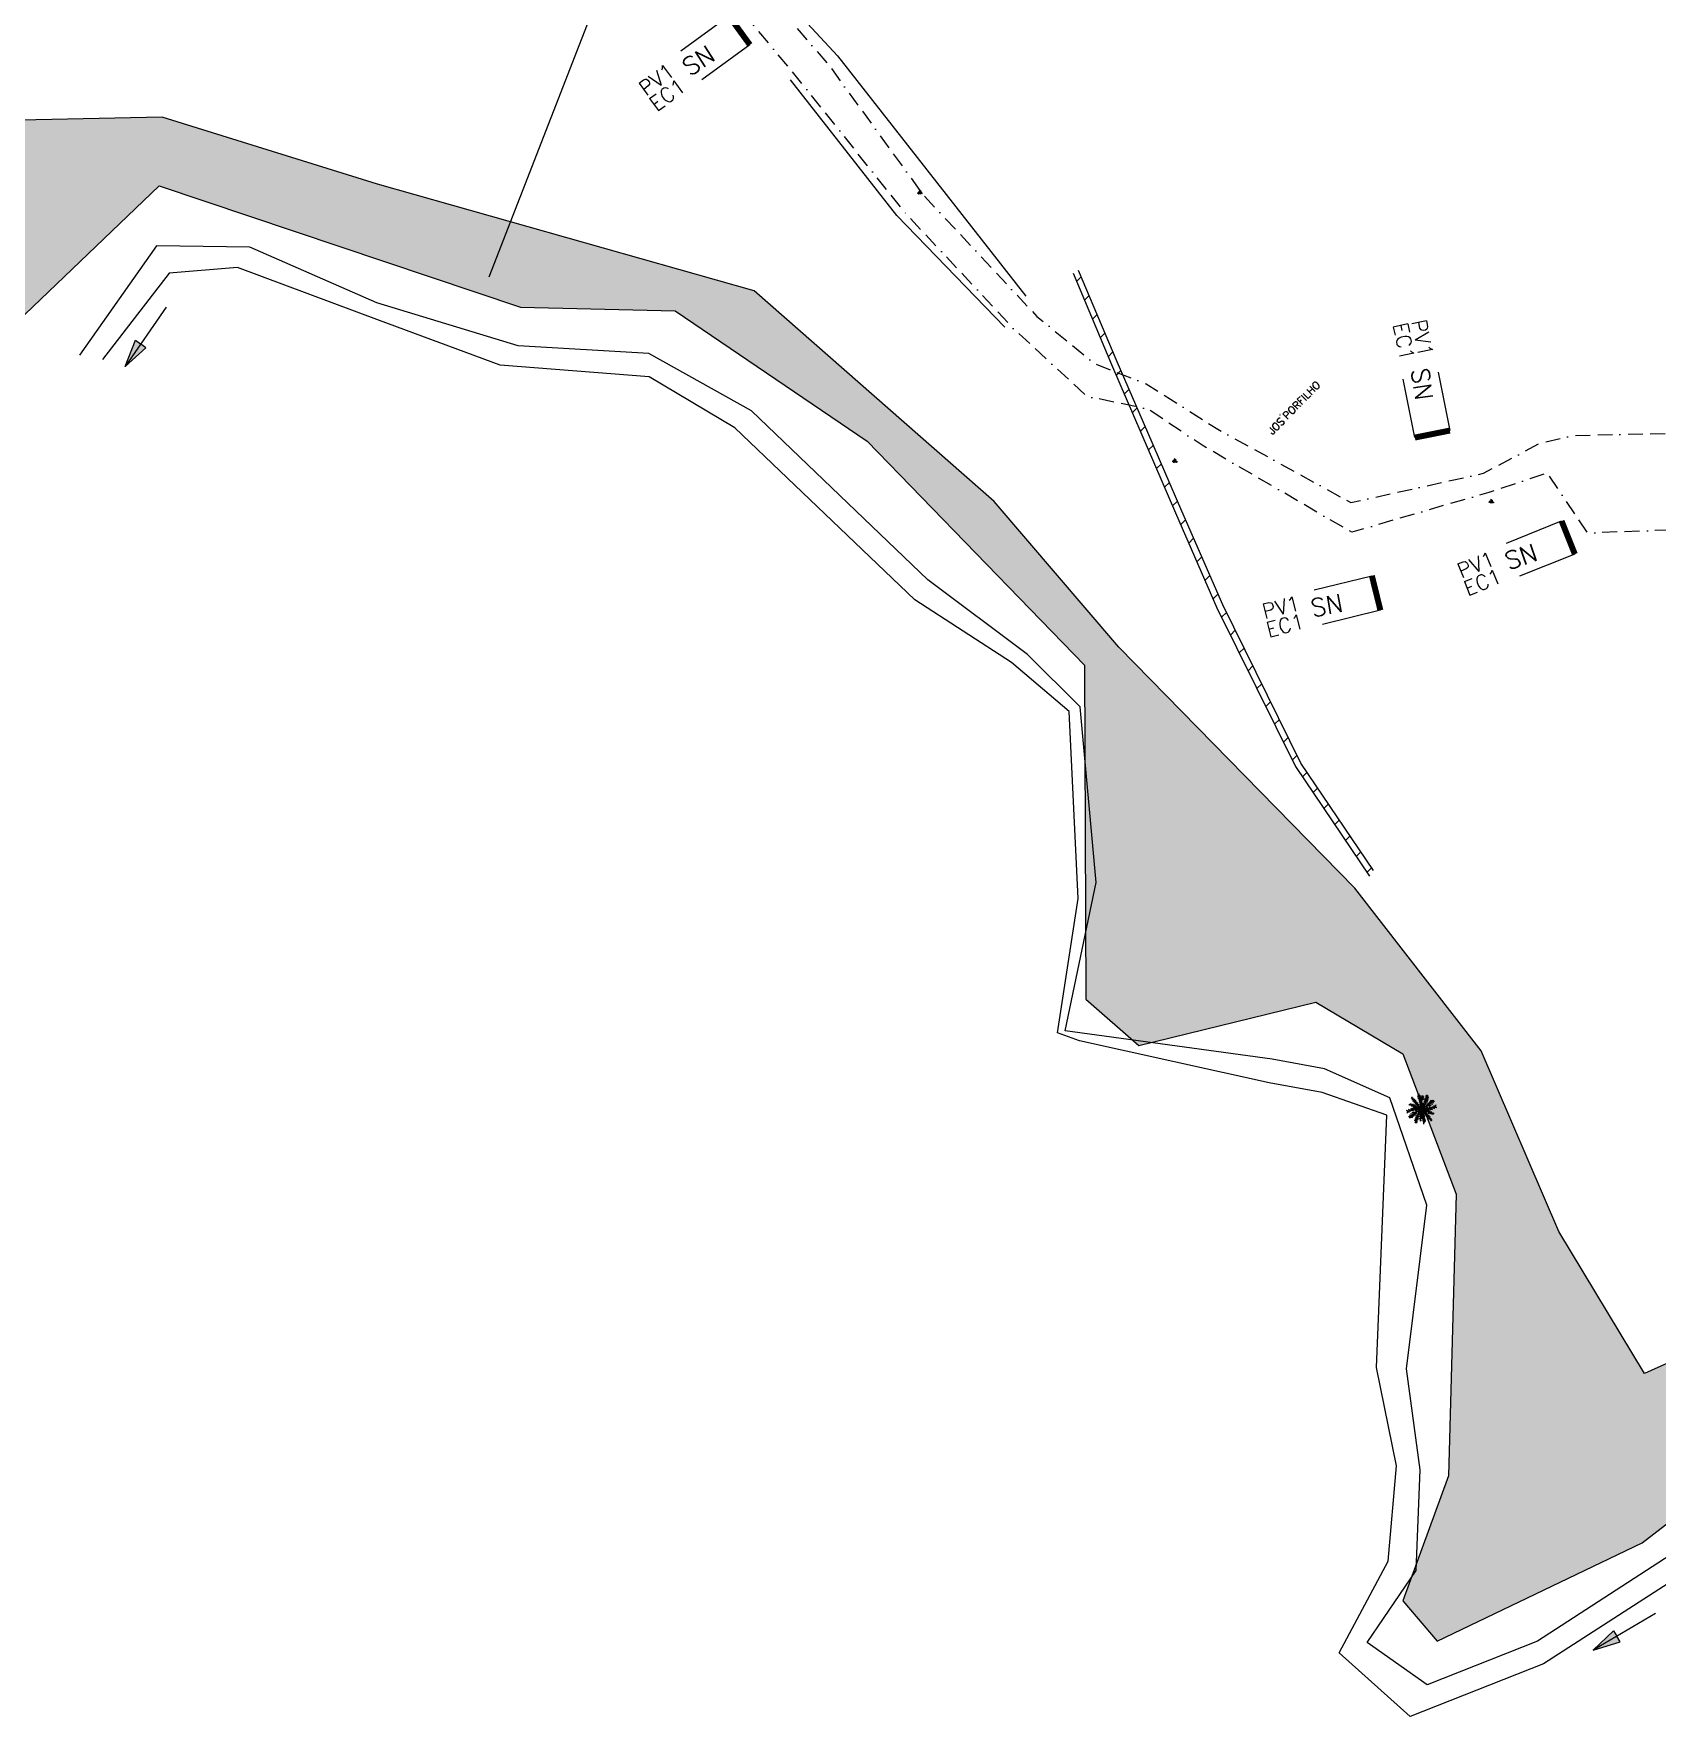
# Model space of a CAD drawing. Header units: metres. Extents: x 571679 to 576048, y 7793723 to 7796430.
# Drawn here: x 572544.6 to 572817.6, y 7794292.9 to 7794575.8 of the extents above; entities that cross this region are included whole.
import ezdxf
from ezdxf.enums import TextEntityAlignment as Align

# ---------------------------------------------------------------- set-up
doc = ezdxf.new("R2010")
doc.units = ezdxf.units.M
doc.header["$PDMODE"] = 35
doc.header["$PDSIZE"] = 0.1
doc.linetypes.add('BORDER2', pattern=[0.875, 0.25, -0.125, 0.25, -0.125, 0, -0.125])
doc.linetypes.add('CONTINUO', pattern=[0])
for name, color, linetype in [('_A', 7, 'CONTINUO'), ('TOP_CORREGO', 5, 'Continuous'), ('TOP_N° ECONOMIAS', 1, 'Continuous'), ('TOP_TEXTO_PROPRIETÁRIOS', 2, 'Continuous'), ('TOP_Trilho', 5, 'Continuous'), ('TPCDSECSI-Q', 1, 'Continuous'), ('TPCDSRUTE-Q', 2, 'BORDER2'), ('TPHIDPRCS-Q', 4, 'Continuous'), ('TPSIMB-L8', 8, 'Continuous')]:
    doc.layers.add(name, color=color, linetype=linetype)
for name, color, linetype, lineweight in [('TOP MATA CILIAR', 3, 'CERCA_DE_ARAME', 0), ('TOP_ARVORES', 8, 'Continuous', 9), ('TOP_CERCA', 1, 'CERCA_DE_ARAME', 0)]:
    doc.layers.add(name, color=color, linetype=linetype, lineweight=lineweight)
doc.styles.add('R100', font='romans.shx', dxfattribs={"height": 1.25})
doc.styles.add('SIMPLEX', font='simplex', dxfattribs={"height": 0.2})
doc.styles.get("Standard").update_dxf_attribs({"font": 'simplex.shx'})
doc.linetypes.add('CERCA1', pattern='A,2,-0.5,["X",Standard,S=0.7,R=1,X=0,Y=-0.3],-1', length=3.5)
doc.linetypes.add('CERCA_DE_ARAME', pattern='A,0.15,-0.05,["X",Standard,S=0.05,R=0,X=-0.0175,Y=-0.025],-0.05', length=0.25)

# ---------------------------------------------------------------- blocks, each defined once
blk = doc.blocks.new('A$C50B3580C')
at = {"layer": 'TOP_ARVORES', "lineweight": 0}
for p, q in [((0.71, 3.32, 754.02), (0.43, 3.25, 754.02)), ((0.89, 3.22, 754.02), (0.55, 3.12, 754.02)), ((0.81, 3.27, 754.02), (0.74, 3.47, 754.02)), ((1.06, 4.25, 754.02), (0.79, 4.4, 754.02)), ((1.17, 3.09, 754.02), (0.83, 2.98, 754.02)), ((1.21, 4.04, 754.02), (0.92, 4.11, 754.02)), ((1.02, 3.16, 754.02), (0.92, 3.43, 754.02)), ((1, 4.35, 754.02), (1, 4.58, 754.02)), ((1.43, 2.99, 754.02), (1.08, 2.88, 754.02)), ((1.42, 3.76, 754.02), (1.12, 3.84, 754.02)), ((1.14, 4.14, 754.02), (1.13, 4.43, 754.02)), ((1.25, 3.06, 754.02), (1.15, 3.36, 754.02)), ((1.61, 3.53, 754.02), (1.25, 3.61, 754.02)), ((1.68, 2.91, 754.02), (1.28, 2.79, 754.02)), ((1.35, 3.86, 754.02), (1.37, 4.27, 754.02)), ((1.57, 2.95, 754.02), (1.35, 3.28, 754.02)), ((1.87, 3.23, 754.02), (1.46, 3.34, 754.02)), ((1.54, 3.62, 754.02), (1.61, 4.11, 754.02)), ((2.04, 3.04, 754.02), (1.64, 3.1, 754.02)), ((1.83, 2.87, 754.02), (1.65, 3.1, 754.02)), ((1.76, 3.36, 754.02), (1.78, 3.82, 754.02)), ((1.92, 2.61, 754.02), (1.77, 2.88, 754.02)), ((2.21, 4.54, 754.02), (1.9, 4.68, 754.02)), ((2.29, 4.3, 754.02), (1.91, 4.45, 754.02)), ((1.99, 3.1, 754.02), (1.94, 3.61, 754.02)), ((2.12, 4.78, 754.02), (1.96, 4.85, 754.02)), ((2.38, 4.01, 754.02), (2, 4.26, 754.02)), ((2.13, 2.6, 754.02), (2, 2.91, 754.02)), ((2.25, 2.83, 754.02), (2.03, 2.83, 754.02)), ((2.45, 3.67, 754.02), (2.12, 3.98, 754.02)), ((2.14, 2.94, 754.02), (2.12, 3.38, 754.02)), ((2.48, 3.44, 754.02), (2.15, 3.72, 754.02)), ((2.17, 4.66, 754.02), (2.18, 5.07, 754.02)), ((2.5, 3.17, 754.02), (2.24, 3.43, 754.02)), ((2.25, 4.42, 754.02), (2.32, 4.87, 754.02)), ((2.36, 2.72, 754.02), (2.27, 3.12, 754.02)), ((2.32, 4.22, 754.02), (2.43, 4.64, 754.02)), ((2.39, 3.93, 754.02), (2.52, 4.35, 754.02)), ((2.63, 4.12, 754.02), (2.41, 4.57, 754.02)), ((2.47, 3.53, 754.02), (2.65, 3.85, 754.02)), ((2.49, 3.32, 754.02), (2.7, 3.64, 754.02)), ((2.65, 2.66, 754.02), (2.51, 2.96, 754.02)), ((2.71, 4.42, 754.02), (2.58, 4.62, 754.02)), ((2.77, 2.83, 754.02), (2.59, 3.15, 754.02)), ((2.6, 4.04, 754.02), (2.93, 4.26, 754.02)), ((2.75, 4.63, 754.02), (2.63, 4.83, 754.02)), ((2.68, 4.29, 754.02), (2.92, 4.49, 754.02)), ((2.92, 3.05, 754.02), (2.72, 3.37, 754.02)), ((2.73, 4.5, 754.02), (2.95, 4.74, 754.02)), ((3.06, 3.3, 754.02), (2.8, 3.56, 754.02)), ((2.86, 2.95, 754.02), (3.19, 3.05, 754.02)), ((3.18, 3.55, 754.02), (2.92, 3.78, 754.02)), ((2.99, 3.17, 754.02), (3.31, 3.27, 754.02)), ((3.27, 3.78, 754.02), (3.05, 3.9, 754.02)), ((3.34, 3.98, 754.02), (3.08, 4.11, 754.02)), ((3.39, 4.18, 754.02), (3.13, 4.29, 754.02)), ((3.14, 3.47, 754.02), (3.47, 3.6, 754.02)), ((3.18, 2.89, 754.02), (3.58, 2.88, 754.02)), ((3.45, 4.42, 754.02), (3.21, 4.48, 754.02)), ((3.48, 4.63, 754.02), (3.22, 4.64, 754.02)), ((3.23, 3.67, 754.02), (3.59, 3.82, 754.02)), ((3.5, 4.78, 754.02), (3.29, 4.78, 754.02)), ((3.31, 3.89, 754.02), (3.65, 4.05, 754.02)), ((3.37, 4.1, 754.02), (3.72, 4.28, 754.02)), ((3.4, 3.03, 754.02), (3.5, 3.37, 754.02)), ((3.42, 4.3, 754.02), (3.78, 4.51, 754.02)), ((3.46, 4.51, 754.02), (3.68, 4.61, 754.02)), ((3.49, 4.71, 754.02), (3.69, 4.83, 754.02)), ((3.55, 3.12, 754.02), (3.94, 3.03, 754.02)), ((3.58, 3.14, 754.02), (3.7, 3.63, 754.02)), ((3.72, 3.24, 754.02), (4.18, 3.12, 754.02)), ((3.83, 3.32, 754.02), (3.93, 3.82, 754.02)), ((3.93, 3.39, 754.02), (4.44, 3.37, 754.02)), ((4, 2.57, 754.02), (4.21, 2.89, 754.02)), ((4.03, 3.47, 754.02), (4.19, 4.06, 754.02)), ((4.17, 3.58, 754.02), (4.63, 3.62, 754.02)), ((4.25, 2.65, 754.02), (4.51, 2.97, 754.02)), ((4.3, 3.7, 754.02), (4.36, 4.01, 754.02)), ((4.42, 3.81, 754.02), (4.76, 3.84, 754.02)), ((4.49, 3.88, 754.02), (4.58, 4.1, 754.02)), ((4.57, 2.78, 754.02), (4.75, 3.15, 754.02)), ((4.72, 2.86, 754.02), (5.1, 2.79, 754.02)), ((4.87, 2.95, 754.02), (5, 3.29, 754.02)), ((0.38, 2.21, 754.02), (0, 2.28, 754.02)), ((0.23, 2.12, 754.02), (0.1, 1.79, 754.02)), ((0.68, 1.27, 754.02), (0.34, 1.23, 754.02)), ((0.53, 2.29, 754.02), (0.35, 1.92, 754.02)), ((0.65, 2.35, 754.02), (0.38, 2.48, 754.02)), ((0.93, 1.49, 754.02), (0.47, 1.45, 754.02)), ((0.61, 1.2, 754.02), (0.52, 0.98, 754.02)), ((0.85, 2.43, 754.02), (0.59, 2.11, 754.02)), ((1.17, 1.69, 754.02), (0.67, 1.71, 754.02)), ((0.97, 2.47, 754.02), (0.73, 2.63, 754.02)), ((0.8, 1.38, 754.02), (0.74, 1.07, 754.02)), ((1.1, 2.51, 754.02), (0.89, 2.18, 754.02)), ((1.07, 1.6, 754.02), (0.91, 1.02, 754.02)), ((1.38, 1.84, 754.02), (0.92, 1.95, 754.02)), ((1.23, 2.54, 754.02), (1.01, 2.74, 754.02)), ((1.4, 2.57, 754.02), (1.09, 2.25, 754.02)), ((1.55, 1.96, 754.02), (1.16, 2.04, 754.02)), ((1.27, 1.76, 754.02), (1.17, 1.26, 754.02)), ((1.5, 2.59, 754.02), (1.28, 2.79, 754.02)), ((1.68, 0.77, 754.02), (1.32, 0.56, 754.02)), ((1.59, 2.6, 754.02), (1.38, 2.27, 754.02)), ((1.73, 0.98, 754.02), (1.38, 0.79, 754.02)), ((1.52, 1.93, 754.02), (1.41, 1.44, 754.02)), ((1.61, 0.36, 754.02), (1.41, 0.24, 754.02)), ((1.64, 0.57, 754.02), (1.42, 0.47, 754.02)), ((1.79, 1.18, 754.02), (1.45, 1.03, 754.02)), ((1.88, 1.41, 754.02), (1.51, 1.26, 754.02)), ((1.92, 2.18, 754.02), (1.52, 2.2, 754.02)), ((1.67, 2.6, 754.02), (1.56, 2.81, 754.02)), ((1.7, 2.05, 754.02), (1.6, 1.7, 754.02)), ((1.6, 0.29, 754.02), (1.81, 0.3, 754.02)), ((1.8, 2.61, 754.02), (1.61, 2.3, 754.02)), ((1.62, 0.45, 754.02), (1.88, 0.44, 754.02)), ((1.96, 1.6, 754.02), (1.63, 1.48, 754.02)), ((1.65, 0.66, 754.02), (1.89, 0.59, 754.02)), ((1.71, 0.89, 754.02), (1.98, 0.79, 754.02)), ((1.76, 1.1, 754.02), (2.02, 0.96, 754.02)), ((2.12, 1.91, 754.02), (1.79, 1.81, 754.02)), ((1.83, 1.3, 754.02), (2.05, 1.17, 754.02)), ((2.03, 2.61, 754.02), (1.87, 2.35, 754.02)), ((2.24, 2.12, 754.02), (1.91, 2.03, 754.02)), ((1.92, 1.53, 754.02), (2.18, 1.3, 754.02)), ((2.04, 1.77, 754.02), (2.3, 1.51, 754.02)), ((2.38, 2.33, 754.02), (2.07, 2.26, 754.02)), ((2.28, 2.59, 754.02), (2.08, 2.27, 754.02)), ((2.43, 1.01, 754.02), (2.17, 0.91, 754.02)), ((2.18, 2.02, 754.02), (2.38, 1.71, 754.02)), ((2.37, 0.77, 754.02), (2.2, 0.74, 754.02)), ((2.49, 1.28, 754.02), (2.26, 1.14, 754.02)), ((2.55, 1.54, 754.02), (2.3, 1.34, 754.02)), ((2.33, 2.25, 754.02), (2.51, 1.92, 754.02)), ((2.62, 1.83, 754.02), (2.33, 1.59, 754.02)), ((2.34, 0.65, 754.02), (2.48, 0.54, 754.02)), ((2.39, 0.85, 754.02), (2.45, 0.56, 754.02)), ((2.46, 2.42, 754.02), (2.59, 2.12, 754.02)), ((2.46, 1.15, 754.02), (2.55, 0.9, 754.02)), ((2.52, 1.39, 754.02), (2.64, 1.12, 754.02)), ((2.79, 1.75, 754.02), (2.54, 1.5, 754.02)), ((2.86, 1.49, 754.02), (2.64, 1.31, 754.02)), ((2.94, 0.96, 754.02), (2.66, 0.76, 754.02)), ((2.9, 1.28, 754.02), (2.67, 1.04, 754.02)), ((2.95, 0.73, 754.02), (2.69, 0.49, 754.02)), ((2.72, 2.75, 754.02), (3.03, 2.81, 754.02)), ((2.74, 2.36, 754.02), (2.83, 1.96, 754.02)), ((2.75, 1.88, 754.02), (2.98, 1.7, 754.02)), ((2.95, 0.5, 754.02), (2.8, 0.26, 754.02)), ((2.82, 2.49, 754.02), (3.02, 2.81, 754.02)), ((2.82, 1.63, 754.02), (3.03, 1.49, 754.02)), ((2.85, 2.25, 754.02), (3.07, 2.24, 754.02)), ((2.87, 1.42, 754.02), (3.1, 1.24, 754.02)), ((2.92, 1.17, 754.02), (3.15, 0.93, 754.02)), ((2.94, 0.88, 754.02), (3.27, 0.66, 754.02)), ((2.95, 0.65, 754.02), (3.22, 0.45, 754.02)), ((2.95, 0.4, 754.02), (3.11, 0.3, 754.02)), ((2.96, 2.14, 754.02), (2.98, 1.7, 754.02)), ((2.97, 2.47, 754.02), (3.11, 2.17, 754.02)), ((3.06, 2.04, 754.02), (3.46, 1.98, 754.02)), ((3.07, 2.47, 754.02), (3.23, 2.73, 754.02)), ((3.11, 1.98, 754.02), (3.16, 1.46, 754.02)), ((3.19, 2.46, 754.02), (3.33, 2.2, 754.02)), ((3.23, 1.85, 754.02), (3.64, 1.74, 754.02)), ((3.27, 2.2, 754.02), (3.45, 1.98, 754.02)), ((3.3, 2.46, 754.02), (3.49, 2.78, 754.02)), ((3.34, 1.72, 754.02), (3.33, 1.26, 754.02)), ((3.42, 2.16, 754.02), (3.82, 2.29, 754.02)), ((3.43, 2.47, 754.02), (3.54, 2.27, 754.02)), ((3.49, 1.55, 754.02), (3.85, 1.46, 754.02)), ((3.57, 1.46, 754.02), (3.49, 0.96, 754.02)), ((3.51, 2.48, 754.02), (3.72, 2.81, 754.02)), ((3.53, 2.13, 754.02), (3.76, 1.8, 754.02)), ((3.61, 2.49, 754.02), (3.83, 2.28, 754.02)), ((3.68, 2.08, 754.02), (4.02, 2.2, 754.02)), ((3.68, 1.31, 754.02), (3.98, 1.24, 754.02)), ((3.7, 2.5, 754.02), (4.01, 2.83, 754.02)), ((3.75, 1.22, 754.02), (3.73, 0.81, 754.02)), ((3.85, 2.02, 754.02), (3.95, 1.72, 754.02)), ((3.87, 2.54, 754.02), (4.09, 2.33, 754.02)), ((3.89, 1.04, 754.02), (4.18, 0.96, 754.02)), ((3.93, 1.99, 754.02), (4.28, 2.1, 754.02)), ((3.96, 0.94, 754.02), (3.97, 0.65, 754.02)), ((4.04, 0.83, 754.02), (4.31, 0.68, 754.02)), ((4.08, 1.92, 754.02), (4.18, 1.65, 754.02)), ((4.11, 0.73, 754.02), (4.11, 0.5, 754.02)), ((4.13, 2.61, 754.02), (4.37, 2.44, 754.02)), ((4.21, 1.86, 754.02), (4.55, 1.96, 754.02)), ((4.29, 1.81, 754.02), (4.36, 1.6, 754.02)), ((4.39, 1.75, 754.02), (4.67, 1.83, 754.02)), ((4.45, 2.73, 754.02), (4.73, 2.6, 754.02))]:
    blk.add_line(p, q, dxfattribs=at)
for centre, radius, start, end in [((2.8, 6.92, 754.02), 4.16, 236.7552, 259.3683), ((9.64, 10.2, 754.02), 10.44, 213.1493, 227.2394), ((-2.24, 2.89, 754.02), 4.75, 0.8278, 26.9321), ((5.27, 6.18, 754.02), 4.49, 223.4991, 233.0264), ((0.46, 4.9, 754.02), 2.3, 329.0895, 356.1282), ((9.68, -2.68, 754.02), 8.91, 138.667, 143.7298), ((-0.65, 5.22, 754.02), 4.18, 320.0684, 355.6203), ((3.22, 5.48, 754.02), 3.02, 257.2322, 306.3968), ((0, 8.5, 754.02), 6.44, 298.0539, 316.0226), ((1.88, -0.4, 754.02), 3.02, 77.2322, 126.3968), ((5.1, -3.42, 754.02), 6.44, 118.0539, 136.0226), ((5.76, -0.14, 754.02), 4.18, 140.0684, 175.6203), ((2.05, 0.43, 754.02), 2.2, 78.2652, 97.8714), ((6.07, -0.19, 754.02), 4.51, 142.4887, 155.6997), ((95.07, -20.44, 754.02), 95.1, 166.2996, 167.2756), ((-1.15, 0.61, 754.02), 4.1, 351.4843, 27.13), ((-4.54, -5.13, 754.02), 10.44, 33.1493, 47.2394), ((1.68, -3.96, 754.02), 6.62, 75.9159, 82.2755), ((-0.42, -0.91, 754.02), 4.58, 36.7647, 49.3719), ((0.96, 1.55, 754.02), 1.87, 2.467, 30.5395), ((2.3, -1.85, 754.02), 4.16, 56.7552, 79.3683)]:
    blk.add_arc(centre, radius, start, end, dxfattribs=at)
blk = doc.blocks.new('TP---EC001')
at = {"layer": 'TPSIMB-L8'}
for p, q in [((0, 1.5), (5, 1.5)), ((5, -1.5), (0, -1.5))]:
    blk.add_line(p, q, dxfattribs=at)
at = {"layer": 'TPSIMB-L8', "const_width": 0.5}
blk.add_lwpolyline([(0, -1.5), (0, 1.5)], dxfattribs=at)
blk.add_attdef('N', text='', height=1.5).set_placement((1, 0), align=Align.MIDDLE_LEFT)
blk = doc.blocks.new('SIMB_PONTO')
at = {"color": 0}
blk.add_point((0, 0), dxfattribs=at)
for tag in ['desc:', 'cota:', 'pto:']:
    blk.add_attdef(tag, (0, 0), '', height=1)

msp = doc.modelspace()

# ---------------------------------------------------------------- hatches: boundary and pattern name
at = {"layer": 'TOP MATA CILIAR', "linetype": 'CONTINUO'}
h = msp.add_hatch(dxfattribs=at)
h.set_pattern_fill('GOST_GLASS', color=256, scale=0.5, angle=-0.10027, style=0)
h.set_pattern_definition([(44.89973354, (-13641.743, 1043.42), (4.2426341907, -0.0074245318), [2.5, -3.5]), (44.89973354, (-13640.6825, 1043.418), (4.2426341907, -0.0074245318), [1, -5]), (44.89973354, (-13641.7413, 1044.4806), (4.2426341907, -0.0074245318), [1, -5])])
h.paths.add_polyline_path([(572850.065, 7794366.896), (572841.211, 7794362.137), (572815.409, 7794350.53), (572800.997, 7794374.396), (572787.933, 7794404.77), (572766.733, 7794432.118), (572727.023, 7794472.662), (572706.083, 7794497.141), (572665.764, 7794532.562), (572602.401, 7794550.504), (572566.225, 7794561.799), (572505.155, 7794560.477), (572466.062, 7794519.06), (572356.168, 7794497.491), (572317.213, 7794496.664), (572303.435, 7794498.3), (572265.405, 7794530.028), (572226.369, 7794573.283), (572171.178, 7794567.93), (572215.161, 7794545.673), (572269.337, 7794456.171), (572338.651, 7794457.123), (572413.979, 7794460.217), (572472.488, 7794487.804), (572539.191, 7794524.789), (572565.727, 7794550.204), (572626.462, 7794529.801), (572652.462, 7794529.215), (572684.734, 7794507.267), (572721.269, 7794469.642), (572721.506, 7794413.473), (572730.389, 7794405.694), (572760.145, 7794412.938), (572774.805, 7794404.299), (572783.737, 7794380.691), (572782.443, 7794333.308), (572774.772, 7794312.301), (572780.559, 7794305.529), (572815.022, 7794322.04), (572855.677, 7794353.46)])
at = {"layer": 'TOP_Trilho'}
h = msp.add_hatch(dxfattribs=at)
h.set_pattern_fill('ANSI31', color=256)
h.paths.add_polyline_path([(572731.932, 7794508.762), (572726.741, 7794520.627), (572720.266, 7794535.969), (572719.382, 7794535.557), (572725.801, 7794520.161), (572730.747, 7794508.755), (572736.589, 7794495.227), (572743.523, 7794479.288), (572756.727, 7794452.614), (572769.185, 7794434.168), (572769.862, 7794435.117), (572757.644, 7794453.173), (572744.496, 7794479.773), (572737.607, 7794495.522)])

# ---------------------------------------------------------------- linework, layer by layer
at = {"layer": 'TOP MATA CILIAR', "color": 3, "linetype": 'CONTINUO', "elevation": -0.071}
for points in [[(572850.065, 7794366.896), (572841.211, 7794362.137), (572815.409, 7794350.53), (572800.997, 7794374.396), (572787.933, 7794404.77), (572766.733, 7794432.118), (572727.023, 7794472.662), (572706.083, 7794497.141), (572665.764, 7794532.562), (572602.401, 7794550.504), (572566.225, 7794561.799), (572505.155, 7794560.477)], [(572539.191, 7794524.789), (572565.727, 7794550.204), (572626.462, 7794529.801), (572652.462, 7794529.215), (572684.734, 7794507.267), (572721.269, 7794469.642), (572721.506, 7794413.473), (572730.389, 7794405.694), (572760.145, 7794412.938), (572774.805, 7794404.299), (572783.737, 7794380.691), (572782.443, 7794333.308), (572774.772, 7794312.301), (572780.559, 7794305.529), (572815.022, 7794322.04), (572855.677, 7794353.46), (572850.065, 7794366.896)]]:
    msp.add_lwpolyline(points, dxfattribs=at)
at = {"layer": 'TOP_CERCA', "linetype": 'CERCA1'}
for points, elevation in [([(572651.579, 7794602.514), (572679.737, 7794572.095), (572711.392, 7794531.694)], 706.76), ([(572621.172, 7794534.948), (572642.042, 7794588.538)], 702.719), ([(572707.89, 7794526.461), (572689.738, 7794545.211), (572671.824, 7794568.059)], 709.495)]:
    msp.add_lwpolyline(points, dxfattribs=dict(at, elevation=elevation))
at = {"layer": 'TOP_CORREGO', "linetype": 'CONTINUO', "elevation": 707.573}
for points in [[(572819.729, 7794319.945), (572797.395, 7794305.516), (572778.866, 7794298.143), (572768.772, 7794305.277), (572777.016, 7794317.398), (572777.687, 7794334.302), (572775.397, 7794351.324), (572778.816, 7794378.799), (572772.608, 7794396.877), (572761.596, 7794401.725), (572752.839, 7794403.378), (572718.046, 7794408.16), (572723.255, 7794433.078), (572720.516, 7794462.61), (572711.693, 7794471.428), (572694.918, 7794483.956), (572665.311, 7794512.393), (572648.011, 7794522.025), (572626.055, 7794523.316), (572602.301, 7794530.527), (572580.97, 7794539.923), (572565.263, 7794540.113), (572552.356, 7794521.739)], [(572822.88, 7794317.442), (572798.446, 7794301.699), (572776.016, 7794292.869), (572764.086, 7794303.526), (572772.312, 7794318.941), (572773.74, 7794334.966), (572770.34, 7794351.546), (572772.109, 7794393.961), (572761.238, 7794397.749), (572752.332, 7794399.411), (572720.43, 7794406.44), (572716.755, 7794407.8), (572720.206, 7794430.388), (572718.665, 7794461.854), (572708.983, 7794470.048), (572692.745, 7794480.598), (572662.514, 7794509.511), (572648.114, 7794518.088), (572623.047, 7794520.07), (572602.738, 7794527.559), (572578.905, 7794536.501), (572567.384, 7794535.548), (572556.226, 7794521.011)]]:
    msp.add_lwpolyline(points, dxfattribs=at)
at = {"layer": 'TOP_Trilho', "flags": 128}
for points, elevation in [([(572719.382, 7794535.557), (572725.801, 7794520.161), (572730.747, 7794508.755), (572736.589, 7794495.227), (572743.523, 7794479.288), (572756.727, 7794452.614), (572769.185, 7794434.168)], 709.651), ([(572769.862, 7794435.117), (572757.644, 7794453.173), (572744.496, 7794479.773), (572737.607, 7794495.522), (572731.932, 7794508.762), (572726.741, 7794520.627), (572720.266, 7794535.969)], 709.631)]:
    msp.add_lwpolyline(points, dxfattribs=dict(at, elevation=elevation))
at = {"layer": 'TPCDSRUTE-Q', "ltscale": 10, "flags": 128}
msp.add_lwpolyline([(572118.122, 7794792.819), (572130.647, 7794775.606), (572150.791, 7794747.281), (572163.509, 7794732.984), (572203.905, 7794692.407), (572239.037, 7794653.798), (572265.603, 7794633.616), (572294.368, 7794619.029), (572317.19, 7794612.43), (572355.894, 7794609.368), (572387.58, 7794611.922), (572406.912, 7794615.439), (572428.416, 7794619.612), (572447.193, 7794619.711), (572481.687, 7794622.002), (572531.267, 7794627.385), (572549.471, 7794630.601), (572575.036, 7794631.931), (572607.178, 7794626.332), (572650.613, 7794602.394), (572678.165, 7794570.698), (572694.196, 7794548.659), (572713.278, 7794528.277), (572722.958, 7794520.326), (572731.626, 7794516.925), (572743.963, 7794509.128), (572766.031, 7794496.96), (572788.344, 7794501.9), (572797.794, 7794506.914), (572803.378, 7794508.234), (572822.588, 7794508.689), (572837.902, 7794508.996), (572856.484, 7794515.273)], dxfattribs=at)
at = {"layer": 'TPCDSRUTE-Q', "ltscale": 10, "elevation": 708.172, "flags": 128}
msp.add_lwpolyline([(572862.933, 7794413.076), (572855.503, 7794437.938), (572852.757, 7794448.048), (572843.135, 7794485.105), (572838.761, 7794498.843), (572835.918, 7794498.046), (572827.408, 7794492.591), (572805.858, 7794491.866), (572799.067, 7794501.921), (572789.243, 7794498.687), (572766.19, 7794491.981), (572741.022, 7794506.618), (572731.943, 7794512.685), (572721.701, 7794514.806), (572709.41, 7794526.136), (572691.126, 7794545.682), (572673.8, 7794567.429), (572648.254, 7794598.224), (572605.69, 7794623.952), (572575.243, 7794627.602), (572552.922, 7794627.407), (572531.235, 7794622.375), (572481.797, 7794619.423), (572447.483, 7794616.547), (572428.798, 7794615.643), (572408.905, 7794611.172), (572388.178, 7794607.146), (572356.123, 7794605.372), (572318.029, 7794608.785), (572293.359, 7794615.644), (572282.474, 7794618.49), (572263.728, 7794626.483), (572255.568, 7794624.241)], dxfattribs=at)
at = {"layer": 'TPHIDPRCS-Q', "color": 2}
for p, q in [((572566.93, 7794529.835), (572559.985, 7794519.865)), ((572559.985, 7794519.865), (572561.723, 7794524.249)), ((572559.985, 7794519.865), (572563.495, 7794523.014)), ((572561.723, 7794524.249), (572562.609, 7794523.632)), ((572563.495, 7794523.014), (572562.609, 7794523.632)), ((572817.268, 7794310.146), (572806.778, 7794304.016)), ((572806.778, 7794304.016), (572810.196, 7794307.264)), ((572806.778, 7794304.016), (572811.286, 7794305.399)), ((572810.196, 7794307.264), (572810.741, 7794306.332)), ((572811.286, 7794305.399), (572810.741, 7794306.332))]:
    msp.add_line(p, q, dxfattribs=at)
for points in [[(572559.985, 7794519.865), (572562.609, 7794523.632), (572559.985, 7794519.865), (572561.723, 7794524.249)], [(572559.985, 7794519.865), (572562.609, 7794523.632), (572559.985, 7794519.865), (572563.495, 7794523.014)], [(572806.778, 7794304.016), (572810.741, 7794306.332), (572806.778, 7794304.016), (572810.196, 7794307.264)], [(572806.778, 7794304.016), (572810.741, 7794306.332), (572806.778, 7794304.016), (572811.286, 7794305.399)]]:
    msp.add_solid(points, dxfattribs=at)

# ---------------------------------------------------------------- block references
at = {"layer": '_A', "color": 3}
ref = msp.add_blockref('SIMB_PONTO', (572693.411, 7794549.114, 708.276), dxfattribs=at)
ref.add_attrib('PONTO', 'L6G', (572693.481, 7794549.184, 708.276), dxfattribs={"layer": '0', "color": 1, "height": 0.15, "style": 'SIMPLEX'})
ref.add_attrib('DESC', 'A', (572693.481, 7794549.364, 708.276), dxfattribs={"layer": '0', "color": 4, "height": 0.15, "style": 'SIMPLEX'})
ref.add_attrib('COTA', '708,276', (572693.156, 7794548.894, 708.276), dxfattribs={"layer": '0', "color": 2, "height": 0.15, "style": 'SIMPLEX'})
ref = msp.add_blockref('SIMB_PONTO', (572736.259, 7794503.976, 709.482), dxfattribs=at)
ref.add_attrib('PONTO', 'L6F', (572736.329, 7794504.046, 709.482), dxfattribs={"layer": '0', "color": 1, "height": 0.15, "style": 'SIMPLEX'})
ref.add_attrib('DESC', 'A', (572736.329, 7794504.226, 709.482), dxfattribs={"layer": '0', "color": 4, "height": 0.15, "style": 'SIMPLEX'})
ref.add_attrib('COTA', '709,482', (572736.004, 7794503.756, 709.482), dxfattribs={"layer": '0', "color": 2, "height": 0.15, "style": 'SIMPLEX'})
ref = msp.add_blockref('SIMB_PONTO', (572789.455, 7794497.15, 716.383), dxfattribs=at)
ref.add_attrib('PONTO', 'L6E', (572789.525, 7794497.22, 716.383), dxfattribs={"layer": '0', "color": 1, "height": 0.15, "style": 'SIMPLEX'})
ref.add_attrib('DESC', 'A', (572789.525, 7794497.4, 716.383), dxfattribs={"layer": '0', "color": 4, "height": 0.15, "style": 'SIMPLEX'})
ref.add_attrib('COTA', '716,383', (572789.21, 7794496.93, 716.383), dxfattribs={"layer": '0', "color": 2, "height": 0.15, "style": 'SIMPLEX'})
at = {"layer": 'TOP_ARVORES', "rotation": 0.254365713016153}
msp.add_blockref('A$C50B3580C', (572775.384, 7794392.442, -754.016), dxfattribs=at)
at = {"layer": 'TPCDSECSI-Q'}
ref = msp.add_blockref('TP---EC001', (572663.267, 7794576.363, -0.274), dxfattribs=dict(at, xscale=1.999999997185597, yscale=1.999999997185597, zscale=1.999999997185597, rotation=216.0130707217795))
ref.add_attrib('N', 'SN', dxfattribs={"layer": '0', "height": 3, "rotation": 32.85578}).set_placement((572654.095, 7794569.83, -0.274), align=Align.MIDDLE_LEFT)
ref = msp.add_blockref('TP---EC001', (572779.736, 7794508.485, 717.46), dxfattribs=dict(at, xscale=1.999999997185597, yscale=1.999999997185597, zscale=1.999999997185597, rotation=101.2890228075928))
ref.add_attrib('N', 'SN', dxfattribs={"layer": '0', "height": 3, "rotation": 278.13173}).set_placement((572777.638, 7794519.548, 717.46), align=Align.MIDDLE_LEFT)
ref = msp.add_blockref('TP---EC001', (572802.582, 7794491.084, 717.132), dxfattribs=dict(at, xscale=1.999999997185597, yscale=1.999999997185597, zscale=1.999999997185597, rotation=201.7442286061703))
ref.add_attrib('N', 'SN', dxfattribs={"layer": '0', "height": 3, "rotation": 18.58694}).set_placement((572792.083, 7794487.013, 717.132), align=Align.MIDDLE_LEFT)
ref = msp.add_blockref('TP---EC001', (572770.296, 7794481.761, 712.842), dxfattribs=dict(at, xscale=1.999999997185597, yscale=1.999999997185597, zscale=1.999999997185597, rotation=193.8463423234689))
ref.add_attrib('N', 'SN', dxfattribs={"layer": '0', "height": 3, "rotation": 10.68905}).set_placement((572759.337, 7794479.171, 712.842), align=Align.MIDDLE_LEFT)

# ---------------------------------------------------------------- texts
at = {"layer": 'TOP_N° ECONOMIAS', "ltscale": 1.6, "style": 'R100'}
for s, rotation, p in [('PV1', 36.52236, (572647.537, 7794565.238, -2845.248)), ('EC1', 36.52236, (572649.311, 7794562.623, -2845.248)), ('EC1', 281.79831, (572773.092, 7794526.908, -2127.514)), ('PV1', 281.79831, (572776.21, 7794527.425, -2127.514)), ('PV1', 22.25352, (572784.596, 7794484.179, -2127.842)), ('EC1', 22.25352, (572785.671, 7794481.208, -2127.842)), ('PV1', 14.35563, (572751.531, 7794477.393, -2132.132)), ('EC1', 14.35563, (572752.188, 7794474.302, -2132.132))]:
    msp.add_text(s, height=2.5, rotation=rotation, dxfattribs=at).set_placement(p)
at = {"layer": 'TOP_TEXTO_PROPRIETÁRIOS', "style": 'R100'}
msp.add_text('JOS´PORFILHO', height=1.25, rotation=45.69851, dxfattribs=at).set_placement((572752.871, 7794508.28, -1010.921))

doc.saveas('drawing.dxf')
